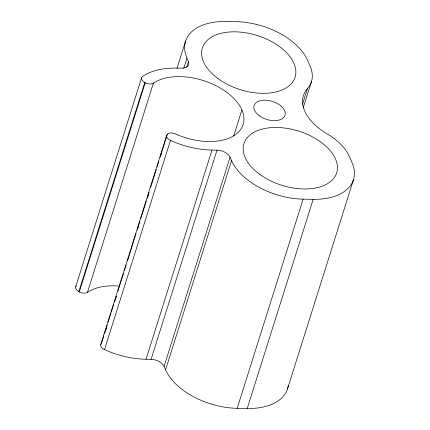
<?xml version="1.0" encoding="UTF-8"?>
<svg xmlns="http://www.w3.org/2000/svg" width="430" height="430" viewBox="0 0 430 430"><rect width="100%" height="100%" fill="white"/><g stroke="black" fill="none" stroke-linecap="round" stroke-linejoin="round"><path stroke-width="0.64" d="M75.675 286.805L141.631 77.615M118.454 286.025A51.321 29.944 17.5 0 0 87.441 292.368A6.482 3.784 17.5 0 1 79.287 291.922L78.824 291.669L144.781 82.479A6.482 3.784 17.5 0 1 142.631 76.389A64.822 37.829 17.5 0 1 176.354 68.085L181.379 68.177A10.804 6.305 17.5 0 0 188.453 61.517L186.969 58.104A59.421 34.674 17.5 0 1 225.884 21.5L235.93 21.677A59.421 34.674 17.5 0 1 307.531 60.227L310.159 66.279A54.019 31.524 17.5 0 1 307.428 88.65L302.521 104.216M79.287 291.922L145.243 82.732A6.482 3.784 17.5 0 0 153.397 83.178A51.321 29.944 17.5 0 1 219.569 87.623A51.321 29.944 17.5 0 1 238.763 131.768A51.321 29.944 17.5 0 1 175.472 133.929A6.482 3.784 17.5 0 0 167.582 134.095L166.926 135.611M87.441 292.368L153.397 83.178M176.961 68.461L185.636 40.952M183.739 68.338L186.969 58.104M186.636 67.279L188.453 61.517M133.617 240.268L166.695 135.283M100.642 344.86L133.881 239.526M101.577 342.882L103.797 335.846M104.603 333.288L107.226 324.973M108.032 322.414L111.058 312.814M111.461 311.535L113.676 304.499M114.487 301.941L116.299 296.184M117.911 291.067L123.56 273.152M124.367 270.594L126.183 264.837M127.393 260.999L133.848 240.526M134.251 239.247L136.068 233.49M137.278 229.652L139.9 221.337M140.707 218.779L146.356 200.864M147.162 198.305L148.979 192.549M150.591 187.432L156.24 169.517M157.047 166.958L158.858 161.202M160.073 157.364L166.523 136.891M105.457 331.132L106.468 327.934M115.342 299.785L116.353 296.587M128.253 258.844L128.855 256.925M138.132 227.497L138.739 225.578M148.017 196.15L149.027 192.952M160.927 155.208L161.535 153.29M288.272 385.662A59.421 34.674 17.5 0 1 247.223 408.5L237.177 408.323A59.421 34.674 17.5 0 1 165.577 369.773L164.093 366.36A10.804 6.305 17.5 0 0 151.075 359.351L146.049 359.26A64.822 37.829 17.5 0 1 104.528 349.633L170.484 140.443A6.482 3.784 17.5 0 1 167.329 134.332M146.049 359.26L212.006 150.07L217.032 150.156A10.804 6.305 17.5 0 1 230.05 157.165L231.533 160.583A59.421 34.674 17.5 0 0 303.134 199.133L313.18 199.31A59.421 34.674 17.5 0 0 352.095 162.707L349.466 156.654A54.019 31.524 17.5 0 0 327.079 133.838A54.019 31.524 17.5 0 1 307.428 88.65M151.075 359.351L217.032 150.156M233.657 136.068L241.902 109.919M164.093 366.36L230.05 157.165M165.577 369.773L231.533 160.583M303.354 107.274L311.599 81.125M237.177 408.323L303.134 199.133M247.223 408.5L313.18 199.31M287.471 389.048L353.428 179.858M144.781 82.479L145.243 82.732M212.006 150.07A64.822 37.829 17.5 0 1 170.484 140.443M78.824 291.669A6.482 3.784 17.5 0 1 76.352 285.826M104.528 349.633A6.482 3.784 17.5 0 1 101.372 343.522M259.483 174.15A48.617 28.369 17.5 0 0 336.631 173.059A48.617 28.369 17.5 0 0 274.877 127.479A48.617 28.369 17.5 0 0 259.483 174.15M217.886 78.502A48.617 28.369 17.5 0 0 295.034 77.411A48.617 28.369 17.5 0 0 233.28 31.831A48.617 28.369 17.5 0 0 217.886 78.502M259.247 115.713A16.206 9.455 17.5 0 0 284.966 115.347A16.206 9.455 17.5 0 0 264.38 100.158A16.206 9.455 17.5 0 0 259.247 115.713"/></g></svg>
